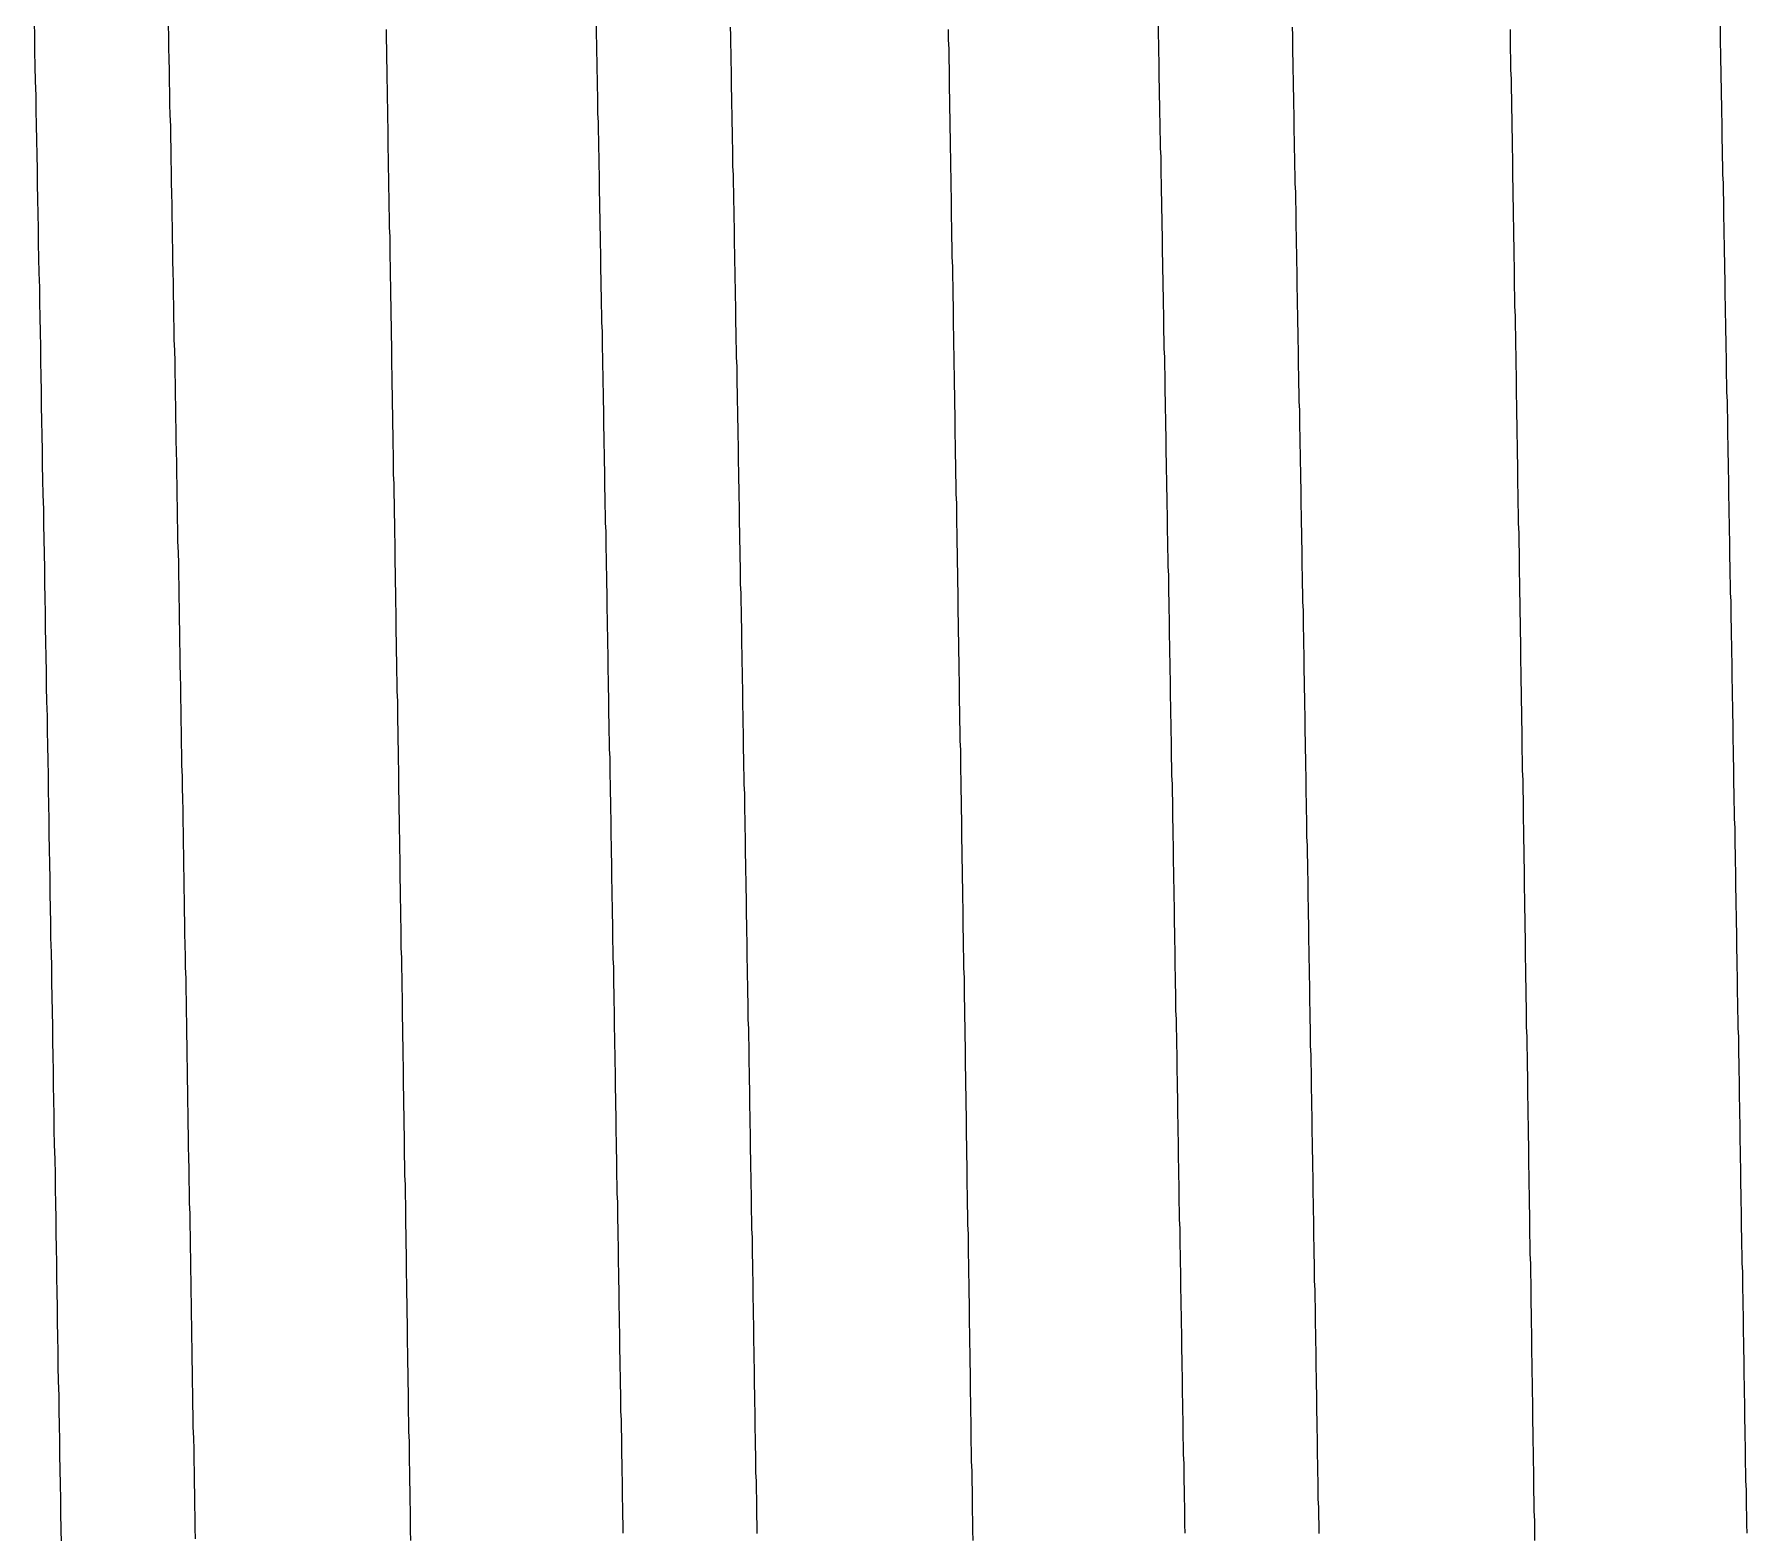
# Model space of a CAD drawing. Header units: millimetres. Extents: x 0 to 3800, y -67 to 2530.
# Drawn here: x 2234.448 to 2239.141, y 896.909 to 901.015 of the extents above; entities that cross this region are included whole.
import ezdxf

# ---------------------------------------------------------------- set-up
doc = ezdxf.new("R2010")
doc.units = ezdxf.units.MM
doc.layers.add('내부선 및 부속', color=4, linetype='Continuous')

msp = doc.modelspace()

# ---------------------------------------------------------------- linework, layer by layer
at = {"layer": '내부선 및 부속', "linetype": 'Continuous', "flags": 128}
for points in [[(2234.4478, 901.0487), (2234.4488, 901.0087), (2234.4488, 900.9677), (2234.4498, 900.9277), (2234.4508, 900.8867), (2234.4518, 900.8467), (2234.4518, 900.8057), (2234.4528, 900.7657), (2234.4538, 900.7247), (2234.4548, 900.6847), (2234.4558, 900.6437), (2234.4558, 900.6037), (2234.4568, 900.5627), (2234.4578, 900.5227), (2234.4588, 900.4827), (2234.4588, 900.4417), (2234.4598, 900.4017), (2234.4608, 900.3607), (2234.4618, 900.3207), (2234.4618, 900.2797), (2234.4628, 900.2397), (2234.4638, 900.1987), (2234.4648, 900.1587), (2234.4648, 900.1177), (2234.4658, 900.0777), (2234.4668, 900.0367), (2234.4668, 899.9967), (2234.4678, 899.9557), (2234.4678, 899.9557), (2234.4688, 899.9157), (2234.4698, 899.8747), (2234.4698, 899.8347), (2234.4708, 899.7937), (2234.4718, 899.7537), (2234.4728, 899.7127), (2234.4728, 899.6727), (2234.4738, 899.6317), (2234.4748, 899.5917), (2234.4758, 899.5507), (2234.4758, 899.5107), (2234.4768, 899.4697), (2234.4778, 899.4297), (2234.4778, 899.3887), (2234.4788, 899.3487), (2234.4798, 899.3087), (2234.4808, 899.2677), (2234.4808, 899.2277), (2234.4818, 899.1867), (2234.4828, 899.1467), (2234.4828, 899.1057), (2234.4838, 899.0657), (2234.4848, 899.0247), (2234.4858, 898.9847), (2234.4858, 898.9437), (2234.4868, 898.9037), (2234.4878, 898.8627), (2234.4878, 898.8227), (2234.4888, 898.7817), (2234.4898, 898.7417), (2234.4908, 898.7007), (2234.4908, 898.6607), (2234.4918, 898.6197), (2234.4928, 898.5797), (2234.4928, 898.5387), (2234.4938, 898.4987), (2234.4948, 898.4577), (2234.4948, 898.4177), (2234.4958, 898.3767), (2234.4968, 898.3367), (2234.4978, 898.2957), (2234.4978, 898.2557), (2234.4988, 898.2147), (2234.4998, 898.1747), (2234.4998, 898.1347), (2234.5008, 898.0937), (2234.5018, 898.0537), (2234.5018, 898.0127), (2234.5028, 897.9727), (2234.5038, 897.9317), (2234.5048, 897.8917), (2234.5048, 897.8507), (2234.5058, 897.8107), (2234.5068, 897.7697), (2234.5068, 897.7297), (2234.5078, 897.6887), (2234.5088, 897.6487), (2234.5088, 897.6077), (2234.5098, 897.5677), (2234.5108, 897.5267), (2234.5108, 897.4867), (2234.5118, 897.4457), (2234.5128, 897.4057), (2234.5128, 897.3647), (2234.5138, 897.3247), (2234.5148, 897.2837), (2234.5148, 897.2437), (2234.5158, 897.2027), (2234.5168, 897.1627), (2234.5168, 897.1217), (2234.5178, 897.0817), (2234.5188, 897.0407), (2234.5198, 897.0007), (2234.5198, 896.9607), (2234.5208, 896.9197), (2234.5218, 896.8797)], [(2234.8148, 901.0397), (2234.8158, 901.0087), (2234.8158, 900.9777), (2234.8168, 900.9467), (2234.8178, 900.9167), (2234.8178, 900.8857), (2234.8188, 900.8547), (2234.8188, 900.8237), (2234.8198, 900.7937), (2234.8208, 900.7627), (2234.8208, 900.7317), (2234.8218, 900.7017), (2234.8218, 900.6707), (2234.8228, 900.6397), (2234.8228, 900.6087), (2234.8238, 900.5787), (2234.8248, 900.5477), (2234.8248, 900.5167), (2234.8258, 900.4857), (2234.8258, 900.4557), (2234.8268, 900.4247), (2234.8268, 900.3937), (2234.8278, 900.3637), (2234.8288, 900.3327), (2234.8288, 900.3017), (2234.8298, 900.2707), (2234.8298, 900.2407), (2234.8308, 900.2097), (2234.8308, 900.1787), (2234.8318, 900.1487), (2234.8328, 900.1177), (2234.8328, 900.0867), (2234.8338, 900.0557), (2234.8338, 900.0257), (2234.8348, 899.9947), (2234.8348, 899.9637), (2234.8358, 899.9327), (2234.8358, 899.9027), (2234.8368, 899.8717), (2234.8378, 899.8407), (2234.8378, 899.8107), (2234.8388, 899.7797), (2234.8388, 899.7487), (2234.8398, 899.7177), (2234.8398, 899.6877), (2234.8408, 899.6567), (2234.8408, 899.6257), (2234.8418, 899.5947), (2234.8428, 899.5647), (2234.8428, 899.5337), (2234.8438, 899.5027), (2234.8438, 899.4727), (2234.8448, 899.4417), (2234.8448, 899.4107), (2234.8458, 899.3797), (2234.8458, 899.3497), (2234.8468, 899.3187), (2234.8468, 899.2877), (2234.8478, 899.2577), (2234.8488, 899.2267), (2234.8488, 899.1957), (2234.8498, 899.1647), (2234.8498, 899.1347), (2234.8508, 899.1037), (2234.8508, 899.0727), (2234.8518, 899.0417), (2234.8518, 899.0117), (2234.8528, 898.9807), (2234.8528, 898.9497), (2234.8538, 898.9197), (2234.8548, 898.8887), (2234.8548, 898.8577), (2234.8548, 898.8577), (2234.8558, 898.8267), (2234.8558, 898.7967), (2234.8568, 898.7657), (2234.8568, 898.7347), (2234.8578, 898.7037), (2234.8578, 898.6737), (2234.8588, 898.6427), (2234.8588, 898.6117), (2234.8598, 898.5817), (2234.8598, 898.5507), (2234.8608, 898.5197), (2234.8618, 898.4887), (2234.8618, 898.4587), (2234.8628, 898.4277), (2234.8628, 898.3967), (2234.8638, 898.3657), (2234.8638, 898.3357), (2234.8648, 898.3047), (2234.8648, 898.2737), (2234.8658, 898.2437), (2234.8658, 898.2127), (2234.8668, 898.1817), (2234.8668, 898.1507), (2234.8678, 898.1207), (2234.8678, 898.0897), (2234.8688, 898.0587), (2234.8688, 898.0287), (2234.8698, 897.9977), (2234.8698, 897.9667), (2234.8708, 897.9357), (2234.8718, 897.9057), (2234.8718, 897.8747), (2234.8728, 897.8437), (2234.8728, 897.8127), (2234.8738, 897.7827), (2234.8738, 897.7517), (2234.8748, 897.7207), (2234.8748, 897.6907), (2234.8758, 897.6597), (2234.8758, 897.6287), (2234.8768, 897.5977), (2234.8768, 897.5677), (2234.8778, 897.5367), (2234.8778, 897.5057), (2234.8788, 897.4747), (2234.8788, 897.4447), (2234.8798, 897.4137), (2234.8798, 897.3827), (2234.8808, 897.3527), (2234.8808, 897.3217), (2234.8818, 897.2907), (2234.8818, 897.2597), (2234.8828, 897.2297), (2234.8828, 897.1987), (2234.8838, 897.1677), (2234.8848, 897.1367), (2234.8848, 897.1067), (2234.8858, 897.0757), (2234.8858, 897.0447), (2234.8868, 897.0147), (2234.8868, 896.9837), (2234.8878, 896.9527), (2234.8878, 896.9217), (2234.8888, 896.8917)], [(2235.4798, 896.8877), (2235.4788, 896.9147), (2235.4788, 896.9417), (2235.4788, 896.9687), (2235.4778, 896.9957), (2235.4778, 897.0227), (2235.4768, 897.0507), (2235.4768, 897.0777), (2235.4758, 897.1047), (2235.4758, 897.1317), (2235.4758, 897.1587), (2235.4748, 897.1857), (2235.4748, 897.2127), (2235.4738, 897.2397), (2235.4738, 897.2667), (2235.4738, 897.2937), (2235.4728, 897.3207), (2235.4728, 897.3477), (2235.4718, 897.3747), (2235.4718, 897.4017), (2235.4708, 897.4287), (2235.4708, 897.4557), (2235.4708, 897.4827), (2235.4698, 897.5097), (2235.4698, 897.5377), (2235.4688, 897.5647), (2235.4688, 897.5917), (2235.4678, 897.6187), (2235.4678, 897.6457), (2235.4678, 897.6727), (2235.4668, 897.6997), (2235.4668, 897.7267), (2235.4658, 897.7537), (2235.4658, 897.7807), (2235.4658, 897.8077), (2235.4648, 897.8347), (2235.4648, 897.8617), (2235.4638, 897.8887), (2235.4638, 897.9157), (2235.4628, 897.9427), (2235.4628, 897.9697), (2235.4628, 897.9967), (2235.4618, 898.0247), (2235.4618, 898.0517), (2235.4608, 898.0787), (2235.4608, 898.1057), (2235.4598, 898.1327), (2235.4598, 898.1597), (2235.4598, 898.1867), (2235.4588, 898.2137), (2235.4588, 898.2137), (2235.4588, 898.2407), (2235.4578, 898.2677), (2235.4578, 898.2947), (2235.4568, 898.3217), (2235.4568, 898.3487), (2235.4568, 898.3757), (2235.4558, 898.4027), (2235.4558, 898.4297), (2235.4548, 898.4567), (2235.4548, 898.4837), (2235.4538, 898.5117), (2235.4538, 898.5387), (2235.4538, 898.5657), (2235.4528, 898.5927), (2235.4528, 898.6197), (2235.4518, 898.6467), (2235.4518, 898.6737), (2235.4508, 898.7007), (2235.4508, 898.7277), (2235.4508, 898.7547), (2235.4498, 898.7817), (2235.4498, 898.8087), (2235.4488, 898.8357), (2235.4488, 898.8627), (2235.4478, 898.8897), (2235.4478, 898.9167), (2235.4468, 898.9437), (2235.4468, 898.9707), (2235.4468, 898.9987), (2235.4458, 899.0257), (2235.4458, 899.0527), (2235.4448, 899.0797), (2235.4448, 899.1067), (2235.4438, 899.1337), (2235.4438, 899.1607), (2235.4438, 899.1877), (2235.4428, 899.2147), (2235.4428, 899.2417), (2235.4418, 899.2687), (2235.4418, 899.2957), (2235.4408, 899.3227), (2235.4408, 899.3497), (2235.4398, 899.3767), (2235.4398, 899.4037), (2235.4398, 899.4307), (2235.4388, 899.4577), (2235.4388, 899.4857), (2235.4378, 899.5127), (2235.4378, 899.5397), (2235.4368, 899.5667), (2235.4368, 899.5937), (2235.4368, 899.6207), (2235.4358, 899.6477), (2235.4358, 899.6747), (2235.4348, 899.7017), (2235.4348, 899.7287), (2235.4338, 899.7557), (2235.4338, 899.7827), (2235.4328, 899.8097), (2235.4328, 899.8367), (2235.4328, 899.8637), (2235.4318, 899.8907), (2235.4318, 899.9177), (2235.4308, 899.9447), (2235.4308, 899.9727), (2235.4298, 899.9997), (2235.4298, 900.0267), (2235.4288, 900.0537), (2235.4288, 900.0807), (2235.4278, 900.1077), (2235.4278, 900.1347), (2235.4278, 900.1617), (2235.4268, 900.1887), (2235.4268, 900.2157), (2235.4258, 900.2427), (2235.4258, 900.2697), (2235.4248, 900.2967), (2235.4248, 900.3237), (2235.4238, 900.3507), (2235.4238, 900.3777), (2235.4228, 900.4047), (2235.4228, 900.4317), (2235.4228, 900.4597), (2235.4218, 900.4867), (2235.4218, 900.5137), (2235.4208, 900.5407), (2235.4208, 900.5677), (2235.4198, 900.5947), (2235.4198, 900.6217), (2235.4188, 900.6487), (2235.4188, 900.6757), (2235.4178, 900.7027), (2235.4178, 900.7297), (2235.4178, 900.7567), (2235.4168, 900.7837), (2235.4168, 900.8107), (2235.4158, 900.8377), (2235.4158, 900.8647), (2235.4148, 900.8917), (2235.4148, 900.9187), (2235.4148, 900.9187), (2235.4138, 900.9467), (2235.4138, 900.9737), (2235.4128, 901.0007), (2235.4128, 901.0277)], [(2235.9878, 901.0367), (2235.9878, 901.0127), (2235.9888, 900.9887), (2235.9888, 900.9647), (2235.9898, 900.9407), (2235.9898, 900.9167), (2235.9908, 900.8927), (2235.9908, 900.8927), (2235.9908, 900.8697), (2235.9918, 900.8457), (2235.9918, 900.8217), (2235.9918, 900.7977), (2235.9928, 900.7737), (2235.9928, 900.7497), (2235.9938, 900.7257), (2235.9938, 900.7027), (2235.9948, 900.6787), (2235.9948, 900.6547), (2235.9958, 900.6307), (2235.9958, 900.6067), (2235.9958, 900.5827), (2235.9968, 900.5587), (2235.9968, 900.5347), (2235.9978, 900.5117), (2235.9978, 900.4877), (2235.9988, 900.4637), (2235.9988, 900.4397), (2235.9998, 900.4157), (2235.9998, 900.3917), (2235.9998, 900.3677), (2236.0008, 900.3447), (2236.0008, 900.3207), (2236.0018, 900.2967), (2236.0018, 900.2727), (2236.0028, 900.2487), (2236.0028, 900.2247), (2236.0038, 900.2007), (2236.0038, 900.1777), (2236.0038, 900.1537), (2236.0048, 900.1297), (2236.0048, 900.1057), (2236.0058, 900.0817), (2236.0058, 900.0577), (2236.0068, 900.0337), (2236.0068, 900.0097), (2236.0078, 899.9867), (2236.0078, 899.9627), (2236.0078, 899.9387), (2236.0088, 899.9147), (2236.0088, 899.8907), (2236.0098, 899.8667), (2236.0098, 899.8427), (2236.0108, 899.8197), (2236.0108, 899.7957), (2236.0108, 899.7717), (2236.0118, 899.7477), (2236.0118, 899.7237), (2236.0128, 899.6997), (2236.0128, 899.6757), (2236.0138, 899.6527), (2236.0138, 899.6287), (2236.0138, 899.6047), (2236.0148, 899.5807), (2236.0148, 899.5567), (2236.0158, 899.5327), (2236.0158, 899.5087), (2236.0168, 899.4847), (2236.0168, 899.4617), (2236.0168, 899.4377), (2236.0178, 899.4137), (2236.0178, 899.3897), (2236.0188, 899.3657), (2236.0188, 899.3417), (2236.0198, 899.3177), (2236.0198, 899.2947), (2236.0198, 899.2707), (2236.0208, 899.2467), (2236.0208, 899.2227), (2236.0218, 899.1987), (2236.0218, 899.1747), (2236.0218, 899.1507), (2236.0228, 899.1277), (2236.0228, 899.1037), (2236.0238, 899.0797), (2236.0238, 899.0557), (2236.0248, 899.0317), (2236.0248, 899.0077), (2236.0248, 898.9837), (2236.0258, 898.9597), (2236.0258, 898.9367), (2236.0268, 898.9127), (2236.0268, 898.8887), (2236.0278, 898.8647), (2236.0278, 898.8407), (2236.0278, 898.8167), (2236.0288, 898.7927), (2236.0288, 898.7697), (2236.0298, 898.7457), (2236.0298, 898.7217), (2236.0298, 898.6977), (2236.0308, 898.6737), (2236.0308, 898.6497), (2236.0318, 898.6257), (2236.0318, 898.6017), (2236.0328, 898.5787), (2236.0328, 898.5547), (2236.0328, 898.5307), (2236.0338, 898.5067), (2236.0338, 898.5067), (2236.0338, 898.4827), (2236.0348, 898.4587), (2236.0348, 898.4347), (2236.0348, 898.4117), (2236.0358, 898.3877), (2236.0358, 898.3637), (2236.0368, 898.3397), (2236.0368, 898.3157), (2236.0368, 898.2917), (2236.0378, 898.2677), (2236.0378, 898.2447), (2236.0388, 898.2207), (2236.0388, 898.1967), (2236.0398, 898.1727), (2236.0398, 898.1487), (2236.0398, 898.1247), (2236.0408, 898.1007), (2236.0408, 898.0767), (2236.0418, 898.0537), (2236.0418, 898.0297), (2236.0418, 898.0057), (2236.0428, 897.9817), (2236.0428, 897.9577), (2236.0438, 897.9337), (2236.0438, 897.9097), (2236.0438, 897.8867), (2236.0448, 897.8627), (2236.0448, 897.8387), (2236.0458, 897.8147), (2236.0458, 897.7907), (2236.0458, 897.7667), (2236.0468, 897.7427), (2236.0468, 897.7197), (2236.0478, 897.6957), (2236.0478, 897.6717), (2236.0478, 897.6477), (2236.0488, 897.6237), (2236.0488, 897.5997), (2236.0498, 897.5757), (2236.0498, 897.5517), (2236.0498, 897.5287), (2236.0508, 897.5047), (2236.0508, 897.4807), (2236.0518, 897.4567), (2236.0518, 897.4327), (2236.0518, 897.4087), (2236.0528, 897.3847), (2236.0528, 897.3617), (2236.0538, 897.3377), (2236.0538, 897.3137), (2236.0548, 897.2897), (2236.0548, 897.2657), (2236.0548, 897.2417), (2236.0558, 897.2177), (2236.0558, 897.1937), (2236.0568, 897.1707), (2236.0568, 897.1467), (2236.0568, 897.1227), (2236.0578, 897.0987), (2236.0578, 897.0747), (2236.0588, 897.0507), (2236.0588, 897.0267), (2236.0588, 897.0037), (2236.0598, 896.9797), (2236.0598, 896.9557), (2236.0608, 896.9317), (2236.0608, 896.9077)], [(2236.3548, 901.0347), (2236.3558, 901.0117), (2236.3558, 900.9877), (2236.3568, 900.9637), (2236.3568, 900.9397), (2236.3578, 900.9157), (2236.3578, 900.9157), (2236.3578, 900.8917), (2236.3578, 900.8677), (2236.3588, 900.8437), (2236.3588, 900.8207), (2236.3598, 900.7967), (2236.3598, 900.7727), (2236.3608, 900.7487), (2236.3608, 900.7247), (2236.3618, 900.7007), (2236.3618, 900.6767), (2236.3618, 900.6537), (2236.3628, 900.6297), (2236.3628, 900.6057), (2236.3638, 900.5817), (2236.3638, 900.5577), (2236.3648, 900.5337), (2236.3648, 900.5097), (2236.3658, 900.4867), (2236.3658, 900.4627), (2236.3658, 900.4387), (2236.3668, 900.4147), (2236.3668, 900.3907), (2236.3678, 900.3667), (2236.3678, 900.3427), (2236.3688, 900.3187), (2236.3688, 900.2957), (2236.3698, 900.2717), (2236.3698, 900.2477), (2236.3698, 900.2237), (2236.3708, 900.1997), (2236.3708, 900.1757), (2236.3718, 900.1517), (2236.3718, 900.1287), (2236.3728, 900.1047), (2236.3728, 900.0807), (2236.3728, 900.0567), (2236.3738, 900.0327), (2236.3738, 900.0087), (2236.3748, 899.9847), (2236.3748, 899.9617), (2236.3758, 899.9377), (2236.3758, 899.9137), (2236.3768, 899.8897), (2236.3768, 899.8657), (2236.3768, 899.8417), (2236.3778, 899.8177), (2236.3778, 899.7937), (2236.3788, 899.7707), (2236.3788, 899.7467), (2236.3798, 899.7227), (2236.3798, 899.6987), (2236.3798, 899.6747), (2236.3808, 899.6507), (2236.3808, 899.6267), (2236.3818, 899.6037), (2236.3818, 899.5797), (2236.3828, 899.5557), (2236.3828, 899.5317), (2236.3828, 899.5077), (2236.3838, 899.4837), (2236.3838, 899.4597), (2236.3848, 899.4357), (2236.3848, 899.4127), (2236.3858, 899.3887), (2236.3858, 899.3647), (2236.3858, 899.3407), (2236.3868, 899.3167), (2236.3868, 899.2927), (2236.3878, 899.2687), (2236.3878, 899.2457), (2236.3888, 899.2217), (2236.3888, 899.1977), (2236.3888, 899.1737), (2236.3898, 899.1497), (2236.3898, 899.1257), (2236.3908, 899.1017), (2236.3908, 899.0787), (2236.3908, 899.0547), (2236.3918, 899.0307), (2236.3918, 899.0067), (2236.3928, 898.9827), (2236.3928, 898.9587), (2236.3938, 898.9347), (2236.3938, 898.9107), (2236.3938, 898.8877), (2236.3948, 898.8637), (2236.3948, 898.8397), (2236.3958, 898.8157), (2236.3958, 898.7917), (2236.3958, 898.7677), (2236.3968, 898.7437), (2236.3968, 898.7207), (2236.3978, 898.6967), (2236.3978, 898.6727), (2236.3988, 898.6487), (2236.3988, 898.6247), (2236.3988, 898.6007), (2236.3998, 898.5767), (2236.3998, 898.5537), (2236.4008, 898.5297), (2236.4008, 898.5297), (2236.4008, 898.5057), (2236.4008, 898.4817), (2236.4018, 898.4577), (2236.4018, 898.4337), (2236.4028, 898.4097), (2236.4028, 898.3857), (2236.4038, 898.3627), (2236.4038, 898.3387), (2236.4038, 898.3147), (2236.4048, 898.2907), (2236.4048, 898.2667), (2236.4058, 898.2427), (2236.4058, 898.2187), (2236.4058, 898.1957), (2236.4068, 898.1717), (2236.4068, 898.1477), (2236.4078, 898.1237), (2236.4078, 898.0997), (2236.4078, 898.0757), (2236.4088, 898.0517), (2236.4088, 898.0287), (2236.4098, 898.0047), (2236.4098, 897.9807), (2236.4098, 897.9567), (2236.4108, 897.9327), (2236.4108, 897.9087), (2236.4118, 897.8847), (2236.4118, 897.8607), (2236.4128, 897.8377), (2236.4128, 897.8137), (2236.4128, 897.7897), (2236.4138, 897.7657), (2236.4138, 897.7417), (2236.4148, 897.7177), (2236.4148, 897.6937), (2236.4148, 897.6707), (2236.4158, 897.6467), (2236.4158, 897.6227), (2236.4168, 897.5987), (2236.4168, 897.5747), (2236.4168, 897.5507), (2236.4178, 897.5267), (2236.4178, 897.5027), (2236.4188, 897.4797), (2236.4188, 897.4557), (2236.4188, 897.4317), (2236.4198, 897.4077), (2236.4198, 897.3837), (2236.4208, 897.3597), (2236.4208, 897.3357), (2236.4208, 897.3127), (2236.4218, 897.2887), (2236.4218, 897.2647), (2236.4228, 897.2407), (2236.4228, 897.2167), (2236.4228, 897.1927), (2236.4238, 897.1687), (2236.4238, 897.1457), (2236.4248, 897.1217), (2236.4248, 897.0977), (2236.4248, 897.0737), (2236.4258, 897.0497), (2236.4258, 897.0257), (2236.4268, 897.0017), (2236.4268, 896.9777), (2236.4268, 896.9547), (2236.4278, 896.9307), (2236.4278, 896.9067)], [(2236.9528, 901.0277), (2236.9528, 901.0007), (2236.9538, 900.9737), (2236.9538, 900.9467), (2236.9548, 900.9187), (2236.9548, 900.8917), (2236.9548, 900.8647), (2236.9558, 900.8377), (2236.9558, 900.8107), (2236.9568, 900.7837), (2236.9568, 900.7567), (2236.9578, 900.7297), (2236.9578, 900.7027), (2236.9588, 900.6757), (2236.9588, 900.6487), (2236.9598, 900.6217), (2236.9598, 900.5947), (2236.9608, 900.5677), (2236.9608, 900.5407), (2236.9608, 900.5137), (2236.9618, 900.4867), (2236.9618, 900.4597), (2236.9628, 900.4317), (2236.9628, 900.4047), (2236.9638, 900.3777), (2236.9638, 900.3507), (2236.9648, 900.3237), (2236.9648, 900.2967), (2236.9658, 900.2697), (2236.9658, 900.2427), (2236.9658, 900.2157), (2236.9668, 900.1887), (2236.9668, 900.1617), (2236.9678, 900.1347), (2236.9678, 900.1077), (2236.9688, 900.0807), (2236.9688, 900.0537), (2236.9698, 900.0267), (2236.9698, 899.9997), (2236.9708, 899.9727), (2236.9708, 899.9447), (2236.9708, 899.9177), (2236.9718, 899.8907), (2236.9718, 899.8637), (2236.9728, 899.8367), (2236.9728, 899.8097), (2236.9738, 899.7827), (2236.9738, 899.7557), (2236.9748, 899.7287), (2236.9748, 899.7017), (2236.9748, 899.6747), (2236.9758, 899.6477), (2236.9758, 899.6207), (2236.9768, 899.5937), (2236.9768, 899.5667), (2236.9778, 899.5397), (2236.9778, 899.5127), (2236.9788, 899.4857), (2236.9788, 899.4577), (2236.9788, 899.4307), (2236.9798, 899.4037), (2236.9798, 899.3767), (2236.9808, 899.3497), (2236.9808, 899.3227), (2236.9818, 899.2957), (2236.9818, 899.2687), (2236.9828, 899.2417), (2236.9828, 899.2147), (2236.9828, 899.1877), (2236.9838, 899.1607), (2236.9838, 899.1337), (2236.9848, 899.1067), (2236.9848, 899.0797), (2236.9858, 899.0527), (2236.9858, 899.0257), (2236.9858, 898.9987), (2236.9868, 898.9707), (2236.9868, 898.9437), (2236.9878, 898.9167), (2236.9878, 898.8897), (2236.9888, 898.8627), (2236.9888, 898.8357), (2236.9888, 898.8087), (2236.9898, 898.7817), (2236.9898, 898.7547), (2236.9908, 898.7277), (2236.9908, 898.7007), (2236.9918, 898.6737), (2236.9918, 898.6467), (2236.9928, 898.6197), (2236.9928, 898.5927), (2236.9928, 898.5657), (2236.9938, 898.5387), (2236.9938, 898.5117), (2236.9948, 898.4837), (2236.9948, 898.4567), (2236.9958, 898.4297), (2236.9958, 898.4027), (2236.9958, 898.4027), (2236.9958, 898.3757), (2236.9968, 898.3487), (2236.9968, 898.3217), (2236.9978, 898.2947), (2236.9978, 898.2677), (2236.9988, 898.2407), (2236.9988, 898.2137), (2236.9988, 898.1867), (2236.9998, 898.1597), (2236.9998, 898.1327), (2237.0008, 898.1057), (2237.0008, 898.0787), (2237.0018, 898.0517), (2237.0018, 898.0247), (2237.0018, 897.9967), (2237.0028, 897.9697), (2237.0028, 897.9427), (2237.0038, 897.9157), (2237.0038, 897.8887), (2237.0038, 897.8617), (2237.0048, 897.8347), (2237.0048, 897.8077), (2237.0058, 897.7807), (2237.0058, 897.7537), (2237.0068, 897.7267), (2237.0068, 897.6997), (2237.0068, 897.6727), (2237.0078, 897.6457), (2237.0078, 897.6187), (2237.0088, 897.5917), (2237.0088, 897.5647), (2237.0098, 897.5377), (2237.0098, 897.5097), (2237.0098, 897.4827), (2237.0108, 897.4557), (2237.0108, 897.4287), (2237.0118, 897.4017), (2237.0118, 897.3747), (2237.0128, 897.3477), (2237.0128, 897.3207), (2237.0128, 897.2937), (2237.0138, 897.2667), (2237.0138, 897.2397), (2237.0148, 897.2127), (2237.0148, 897.1857), (2237.0148, 897.1587), (2237.0158, 897.1317), (2237.0158, 897.1047), (2237.0168, 897.0777), (2237.0168, 897.0507), (2237.0178, 897.0227), (2237.0178, 896.9957), (2237.0178, 896.9687), (2237.0188, 896.9417), (2237.0188, 896.9147), (2237.0198, 896.8877)], [(2237.5278, 901.0367), (2237.5278, 901.0127), (2237.5288, 900.9887), (2237.5288, 900.9647), (2237.5298, 900.9407), (2237.5298, 900.9167), (2237.5298, 900.8927), (2237.5298, 900.8927), (2237.5308, 900.8697), (2237.5308, 900.8457), (2237.5318, 900.8217), (2237.5318, 900.7977), (2237.5328, 900.7737), (2237.5328, 900.7497), (2237.5338, 900.7257), (2237.5338, 900.7027), (2237.5348, 900.6787), (2237.5348, 900.6547), (2237.5348, 900.6307), (2237.5358, 900.6067), (2237.5358, 900.5827), (2237.5368, 900.5587), (2237.5368, 900.5347), (2237.5378, 900.5117), (2237.5378, 900.4877), (2237.5388, 900.4637), (2237.5388, 900.4397), (2237.5388, 900.4157), (2237.5398, 900.3917), (2237.5398, 900.3677), (2237.5408, 900.3447), (2237.5408, 900.3207), (2237.5418, 900.2967), (2237.5418, 900.2727), (2237.5428, 900.2487), (2237.5428, 900.2247), (2237.5428, 900.2007), (2237.5438, 900.1777), (2237.5438, 900.1537), (2237.5448, 900.1297), (2237.5448, 900.1057), (2237.5458, 900.0817), (2237.5458, 900.0577), (2237.5458, 900.0337), (2237.5468, 900.0097), (2237.5468, 899.9867), (2237.5478, 899.9627), (2237.5478, 899.9387), (2237.5488, 899.9147), (2237.5488, 899.8907), (2237.5488, 899.8667), (2237.5498, 899.8427), (2237.5498, 899.8197), (2237.5508, 899.7957), (2237.5508, 899.7717), (2237.5518, 899.7477), (2237.5518, 899.7237), (2237.5528, 899.6997), (2237.5528, 899.6757), (2237.5528, 899.6527), (2237.5538, 899.6287), (2237.5538, 899.6047), (2237.5548, 899.5807), (2237.5548, 899.5567), (2237.5558, 899.5327), (2237.5558, 899.5087), (2237.5558, 899.4847), (2237.5568, 899.4617), (2237.5568, 899.4377), (2237.5578, 899.4137), (2237.5578, 899.3897), (2237.5578, 899.3657), (2237.5588, 899.3417), (2237.5588, 899.3177), (2237.5598, 899.2947), (2237.5598, 899.2707), (2237.5608, 899.2467), (2237.5608, 899.2227), (2237.5608, 899.1987), (2237.5618, 899.1747), (2237.5618, 899.1507), (2237.5628, 899.1267), (2237.5628, 899.1037), (2237.5638, 899.0797), (2237.5638, 899.0557), (2237.5638, 899.0317), (2237.5648, 899.0077), (2237.5648, 898.9837), (2237.5658, 898.9597), (2237.5658, 898.9367), (2237.5668, 898.9127), (2237.5668, 898.8887), (2237.5668, 898.8647), (2237.5678, 898.8407), (2237.5678, 898.8167), (2237.5688, 898.7927), (2237.5688, 898.7697), (2237.5688, 898.7457), (2237.5698, 898.7217), (2237.5698, 898.6977), (2237.5708, 898.6737), (2237.5708, 898.6497), (2237.5718, 898.6257), (2237.5718, 898.6017), (2237.5718, 898.5787), (2237.5728, 898.5547), (2237.5728, 898.5307), (2237.5738, 898.5067), (2237.5738, 898.5067), (2237.5738, 898.4827), (2237.5738, 898.4587), (2237.5748, 898.4347), (2237.5748, 898.4117), (2237.5758, 898.3877), (2237.5758, 898.3637), (2237.5758, 898.3397), (2237.5768, 898.3157), (2237.5768, 898.2917), (2237.5778, 898.2677), (2237.5778, 898.2447), (2237.5788, 898.2207), (2237.5788, 898.1967), (2237.5788, 898.1727), (2237.5798, 898.1487), (2237.5798, 898.1247), (2237.5808, 898.1007), (2237.5808, 898.0767), (2237.5808, 898.0537), (2237.5818, 898.0297), (2237.5818, 898.0057), (2237.5828, 897.9817), (2237.5828, 897.9577), (2237.5828, 897.9337), (2237.5838, 897.9097), (2237.5838, 897.8867), (2237.5848, 897.8627), (2237.5848, 897.8387), (2237.5848, 897.8147), (2237.5858, 897.7907), (2237.5858, 897.7667), (2237.5868, 897.7427), (2237.5868, 897.7197), (2237.5868, 897.6957), (2237.5878, 897.6717), (2237.5878, 897.6477), (2237.5888, 897.6237), (2237.5888, 897.5997), (2237.5888, 897.5757), (2237.5898, 897.5517), (2237.5898, 897.5287), (2237.5908, 897.5047), (2237.5908, 897.4807), (2237.5918, 897.4567), (2237.5918, 897.4327), (2237.5918, 897.4087), (2237.5928, 897.3847), (2237.5928, 897.3617), (2237.5938, 897.3377), (2237.5938, 897.3137), (2237.5938, 897.2897), (2237.5948, 897.2657), (2237.5948, 897.2417), (2237.5958, 897.2177), (2237.5958, 897.1937), (2237.5958, 897.1707), (2237.5968, 897.1467), (2237.5968, 897.1227), (2237.5978, 897.0987), (2237.5978, 897.0747), (2237.5978, 897.0507), (2237.5988, 897.0267), (2237.5988, 897.0037), (2237.5998, 896.9797), (2237.5998, 896.9557), (2237.5998, 896.9317), (2237.6008, 896.9077)], [(2237.8948, 901.0347), (2237.8958, 901.0117), (2237.8958, 900.9877), (2237.8958, 900.9637), (2237.8968, 900.9397), (2237.8968, 900.9157), (2237.8968, 900.9157), (2237.8978, 900.8917), (2237.8978, 900.8677), (2237.8988, 900.8437), (2237.8988, 900.8207), (2237.8998, 900.7967), (2237.8998, 900.7727), (2237.8998, 900.7487), (2237.9008, 900.7247), (2237.9008, 900.7007), (2237.9018, 900.6767), (2237.9018, 900.6537), (2237.9028, 900.6297), (2237.9028, 900.6057), (2237.9038, 900.5817), (2237.9038, 900.5577), (2237.9048, 900.5337), (2237.9048, 900.5097), (2237.9048, 900.4867), (2237.9058, 900.4627), (2237.9058, 900.4387), (2237.9068, 900.4147), (2237.9068, 900.3907), (2237.9078, 900.3667), (2237.9078, 900.3427), (2237.9078, 900.3187), (2237.9088, 900.2957), (2237.9088, 900.2717), (2237.9098, 900.2477), (2237.9098, 900.2237), (2237.9108, 900.1997), (2237.9108, 900.1757), (2237.9118, 900.1517), (2237.9118, 900.1287), (2237.9118, 900.1047), (2237.9128, 900.0807), (2237.9128, 900.0567), (2237.9138, 900.0327), (2237.9138, 900.0087), (2237.9148, 899.9847), (2237.9148, 899.9617), (2237.9148, 899.9377), (2237.9158, 899.9137), (2237.9158, 899.8897), (2237.9168, 899.8657), (2237.9168, 899.8417), (2237.9178, 899.8177), (2237.9178, 899.7937), (2237.9188, 899.7707), (2237.9188, 899.7467), (2237.9188, 899.7227), (2237.9198, 899.6987), (2237.9198, 899.6747), (2237.9208, 899.6507), (2237.9208, 899.6267), (2237.9218, 899.6037), (2237.9218, 899.5797), (2237.9218, 899.5557), (2237.9228, 899.5317), (2237.9228, 899.5077), (2237.9238, 899.4837), (2237.9238, 899.4597), (2237.9248, 899.4357), (2237.9248, 899.4127), (2237.9248, 899.3887), (2237.9258, 899.3647), (2237.9258, 899.3407), (2237.9268, 899.3167), (2237.9268, 899.2927), (2237.9268, 899.2687), (2237.9278, 899.2457), (2237.9278, 899.2217), (2237.9288, 899.1977), (2237.9288, 899.1737), (2237.9298, 899.1497), (2237.9298, 899.1257), (2237.9298, 899.1017), (2237.9308, 899.0787), (2237.9308, 899.0547), (2237.9318, 899.0307), (2237.9318, 899.0067), (2237.9328, 898.9827), (2237.9328, 898.9587), (2237.9328, 898.9347), (2237.9338, 898.9107), (2237.9338, 898.8877), (2237.9348, 898.8637), (2237.9348, 898.8397), (2237.9348, 898.8157), (2237.9358, 898.7917), (2237.9358, 898.7677), (2237.9368, 898.7437), (2237.9368, 898.7207), (2237.9378, 898.6967), (2237.9378, 898.6727), (2237.9378, 898.6487), (2237.9388, 898.6247), (2237.9388, 898.6007), (2237.9398, 898.5767), (2237.9398, 898.5537), (2237.9398, 898.5297), (2237.9398, 898.5297), (2237.9408, 898.5057), (2237.9408, 898.4817), (2237.9418, 898.4577), (2237.9418, 898.4337), (2237.9428, 898.4097), (2237.9428, 898.3857), (2237.9428, 898.3627), (2237.9438, 898.3387), (2237.9438, 898.3147), (2237.9448, 898.2907), (2237.9448, 898.2667), (2237.9448, 898.2427), (2237.9458, 898.2187), (2237.9458, 898.1957), (2237.9468, 898.1717), (2237.9468, 898.1477), (2237.9468, 898.1237), (2237.9478, 898.0997), (2237.9478, 898.0757), (2237.9488, 898.0517), (2237.9488, 898.0287), (2237.9488, 898.0047), (2237.9498, 897.9807), (2237.9498, 897.9567), (2237.9508, 897.9327), (2237.9508, 897.9087), (2237.9518, 897.8847), (2237.9518, 897.8607), (2237.9518, 897.8377), (2237.9528, 897.8137), (2237.9528, 897.7897), (2237.9538, 897.7657), (2237.9538, 897.7417), (2237.9538, 897.7177), (2237.9548, 897.6937), (2237.9548, 897.6707), (2237.9558, 897.6467), (2237.9558, 897.6227), (2237.9558, 897.5987), (2237.9568, 897.5747), (2237.9568, 897.5507), (2237.9578, 897.5267), (2237.9578, 897.5027), (2237.9578, 897.4797), (2237.9588, 897.4557), (2237.9588, 897.4317), (2237.9598, 897.4077), (2237.9598, 897.3837), (2237.9598, 897.3597), (2237.9608, 897.3357), (2237.9608, 897.3127), (2237.9618, 897.2887), (2237.9618, 897.2647), (2237.9618, 897.2407), (2237.9628, 897.2167), (2237.9628, 897.1927), (2237.9638, 897.1687), (2237.9638, 897.1457), (2237.9638, 897.1217), (2237.9648, 897.0977), (2237.9648, 897.0737), (2237.9658, 897.0497), (2237.9658, 897.0257), (2237.9658, 897.0017), (2237.9668, 896.9777), (2237.9668, 896.9547), (2237.9678, 896.9307), (2237.9678, 896.9067)], [(2238.4928, 901.0277), (2238.4928, 901.0007), (2238.4928, 900.9737), (2238.4938, 900.9467), (2238.4938, 900.9187), (2238.4948, 900.8917), (2238.4948, 900.8647), (2238.4958, 900.8377), (2238.4958, 900.8107), (2238.4968, 900.7837), (2238.4968, 900.7567), (2238.4978, 900.7297), (2238.4978, 900.7027), (2238.4988, 900.6757), (2238.4988, 900.6487), (2238.4988, 900.6217), (2238.4998, 900.5947), (2238.4998, 900.5677), (2238.5008, 900.5407), (2238.5008, 900.5137), (2238.5018, 900.4867), (2238.5018, 900.4597), (2238.5028, 900.4317), (2238.5028, 900.4047), (2238.5038, 900.3777), (2238.5038, 900.3507), (2238.5038, 900.3237), (2238.5048, 900.2967), (2238.5048, 900.2697), (2238.5058, 900.2427), (2238.5058, 900.2157), (2238.5068, 900.1887), (2238.5068, 900.1617), (2238.5078, 900.1347), (2238.5078, 900.1077), (2238.5088, 900.0807), (2238.5088, 900.0537), (2238.5088, 900.0267), (2238.5098, 899.9997), (2238.5098, 899.9727), (2238.5108, 899.9447), (2238.5108, 899.9177), (2238.5118, 899.8907), (2238.5118, 899.8637), (2238.5128, 899.8367), (2238.5128, 899.8097), (2238.5128, 899.7827), (2238.5138, 899.7557), (2238.5138, 899.7287), (2238.5148, 899.7017), (2238.5148, 899.6747), (2238.5158, 899.6477), (2238.5158, 899.6207), (2238.5168, 899.5937), (2238.5168, 899.5667), (2238.5168, 899.5397), (2238.5178, 899.5127), (2238.5178, 899.4857), (2238.5188, 899.4577), (2238.5188, 899.4307), (2238.5198, 899.4037), (2238.5198, 899.3767), (2238.5208, 899.3497), (2238.5208, 899.3227), (2238.5208, 899.2957), (2238.5218, 899.2687), (2238.5218, 899.2417), (2238.5228, 899.2147), (2238.5228, 899.1877), (2238.5238, 899.1607), (2238.5238, 899.1337), (2238.5248, 899.1067), (2238.5248, 899.0797), (2238.5248, 899.0527), (2238.5258, 899.0257), (2238.5258, 898.9987), (2238.5268, 898.9707), (2238.5268, 898.9437), (2238.5278, 898.9167), (2238.5278, 898.8897), (2238.5278, 898.8627), (2238.5288, 898.8357), (2238.5288, 898.8087), (2238.5298, 898.7817), (2238.5298, 898.7547), (2238.5308, 898.7277), (2238.5308, 898.7007), (2238.5308, 898.6737), (2238.5318, 898.6467), (2238.5318, 898.6197), (2238.5328, 898.5927), (2238.5328, 898.5657), (2238.5338, 898.5387), (2238.5338, 898.5117), (2238.5338, 898.4837), (2238.5348, 898.4567), (2238.5348, 898.4297), (2238.5358, 898.4027), (2238.5358, 898.4027), (2238.5358, 898.3757), (2238.5368, 898.3487), (2238.5368, 898.3217), (2238.5368, 898.2947), (2238.5378, 898.2677), (2238.5378, 898.2407), (2238.5388, 898.2137), (2238.5388, 898.1867), (2238.5398, 898.1597), (2238.5398, 898.1327), (2238.5398, 898.1057), (2238.5408, 898.0787), (2238.5408, 898.0517), (2238.5418, 898.0247), (2238.5418, 897.9967), (2238.5428, 897.9697), (2238.5428, 897.9427), (2238.5428, 897.9157), (2238.5438, 897.8887), (2238.5438, 897.8617), (2238.5448, 897.8347), (2238.5448, 897.8077), (2238.5458, 897.7807), (2238.5458, 897.7537), (2238.5458, 897.7267), (2238.5468, 897.6997), (2238.5468, 897.6727), (2238.5478, 897.6457), (2238.5478, 897.6187), (2238.5488, 897.5917), (2238.5488, 897.5647), (2238.5488, 897.5377), (2238.5498, 897.5097), (2238.5498, 897.4827), (2238.5508, 897.4557), (2238.5508, 897.4287), (2238.5508, 897.4017), (2238.5518, 897.3747), (2238.5518, 897.3477), (2238.5528, 897.3207), (2238.5528, 897.2937), (2238.5538, 897.2667), (2238.5538, 897.2397), (2238.5538, 897.2127), (2238.5548, 897.1857), (2238.5548, 897.1587), (2238.5558, 897.1317), (2238.5558, 897.1047), (2238.5568, 897.0777), (2238.5568, 897.0507), (2238.5568, 897.0227), (2238.5578, 896.9957), (2238.5578, 896.9687), (2238.5588, 896.9417), (2238.5588, 896.9147), (2238.5588, 896.8877)], [(2239.0678, 901.0367), (2239.0678, 901.0127), (2239.0678, 900.9887), (2239.0688, 900.9647), (2239.0688, 900.9407), (2239.0698, 900.9167), (2239.0698, 900.8927), (2239.0698, 900.8927), (2239.0708, 900.8697), (2239.0708, 900.8457), (2239.0718, 900.8217), (2239.0718, 900.7977), (2239.0728, 900.7737), (2239.0728, 900.7497), (2239.0728, 900.7257), (2239.0738, 900.7027), (2239.0738, 900.6787), (2239.0748, 900.6547), (2239.0748, 900.6307), (2239.0758, 900.6067), (2239.0758, 900.5827), (2239.0768, 900.5587), (2239.0768, 900.5347), (2239.0768, 900.5117), (2239.0778, 900.4877), (2239.0778, 900.4637), (2239.0788, 900.4397), (2239.0788, 900.4157), (2239.0798, 900.3917), (2239.0798, 900.3677), (2239.0808, 900.3447), (2239.0808, 900.3207), (2239.0808, 900.2967), (2239.0818, 900.2727), (2239.0818, 900.2487), (2239.0828, 900.2247), (2239.0828, 900.2007), (2239.0838, 900.1777), (2239.0838, 900.1537), (2239.0848, 900.1297), (2239.0848, 900.1057), (2239.0848, 900.0817), (2239.0858, 900.0577), (2239.0858, 900.0337), (2239.0868, 900.0097), (2239.0868, 899.9867), (2239.0878, 899.9627), (2239.0878, 899.9387), (2239.0878, 899.9147), (2239.0888, 899.8907), (2239.0888, 899.8667), (2239.0898, 899.8427), (2239.0898, 899.8197), (2239.0908, 899.7957), (2239.0908, 899.7717), (2239.0908, 899.7477), (2239.0918, 899.7237), (2239.0918, 899.6997), (2239.0928, 899.6757), (2239.0928, 899.6527), (2239.0938, 899.6287), (2239.0938, 899.6047), (2239.0938, 899.5807), (2239.0948, 899.5567), (2239.0948, 899.5327), (2239.0958, 899.5087), (2239.0958, 899.4847), (2239.0968, 899.4617), (2239.0968, 899.4377), (2239.0968, 899.4137), (2239.0978, 899.3897), (2239.0978, 899.3657), (2239.0988, 899.3417), (2239.0988, 899.3177), (2239.0998, 899.2947), (2239.0998, 899.2707), (2239.0998, 899.2467), (2239.1008, 899.2227), (2239.1008, 899.1987), (2239.1018, 899.1747), (2239.1018, 899.1507), (2239.1028, 899.1277), (2239.1028, 899.1037), (2239.1028, 899.0797), (2239.1038, 899.0557), (2239.1038, 899.0317), (2239.1048, 899.0077), (2239.1048, 898.9837), (2239.1048, 898.9597), (2239.1058, 898.9367), (2239.1058, 898.9127), (2239.1068, 898.8887), (2239.1068, 898.8647), (2239.1078, 898.8407), (2239.1078, 898.8167), (2239.1078, 898.7927), (2239.1088, 898.7697), (2239.1088, 898.7457), (2239.1098, 898.7217), (2239.1098, 898.6977), (2239.1098, 898.6737), (2239.1108, 898.6497), (2239.1108, 898.6257), (2239.1118, 898.6017), (2239.1118, 898.5787), (2239.1128, 898.5547), (2239.1128, 898.5307), (2239.1128, 898.5067), (2239.1128, 898.5067), (2239.1138, 898.4827), (2239.1138, 898.4587), (2239.1148, 898.4347), (2239.1148, 898.4117), (2239.1148, 898.3877), (2239.1158, 898.3637), (2239.1158, 898.3397), (2239.1168, 898.3157), (2239.1168, 898.2917), (2239.1178, 898.2677), (2239.1178, 898.2447), (2239.1178, 898.2207), (2239.1188, 898.1967), (2239.1188, 898.1727), (2239.1198, 898.1487), (2239.1198, 898.1247), (2239.1198, 898.1007), (2239.1208, 898.0767), (2239.1208, 898.0537), (2239.1218, 898.0297), (2239.1218, 898.0057), (2239.1218, 897.9817), (2239.1228, 897.9577), (2239.1228, 897.9337), (2239.1238, 897.9097), (2239.1238, 897.8867), (2239.1238, 897.8627), (2239.1248, 897.8387), (2239.1248, 897.8147), (2239.1258, 897.7907), (2239.1258, 897.7667), (2239.1258, 897.7427), (2239.1268, 897.7197), (2239.1268, 897.6957), (2239.1278, 897.6717), (2239.1278, 897.6477), (2239.1288, 897.6237), (2239.1288, 897.5997), (2239.1288, 897.5757), (2239.1298, 897.5517), (2239.1298, 897.5287), (2239.1308, 897.5047), (2239.1308, 897.4807), (2239.1308, 897.4567), (2239.1318, 897.4327), (2239.1318, 897.4087), (2239.1328, 897.3847), (2239.1328, 897.3617), (2239.1328, 897.3377), (2239.1338, 897.3137), (2239.1338, 897.2897), (2239.1348, 897.2657), (2239.1348, 897.2417), (2239.1348, 897.2177), (2239.1358, 897.1937), (2239.1358, 897.1707), (2239.1368, 897.1467), (2239.1368, 897.1227), (2239.1368, 897.0987), (2239.1378, 897.0747), (2239.1378, 897.0507), (2239.1388, 897.0267), (2239.1388, 897.0037), (2239.1388, 896.9797), (2239.1398, 896.9557), (2239.1398, 896.9317), (2239.1408, 896.9077)]]:
    msp.add_lwpolyline(points, dxfattribs=at)

doc.saveas('drawing.dxf')
